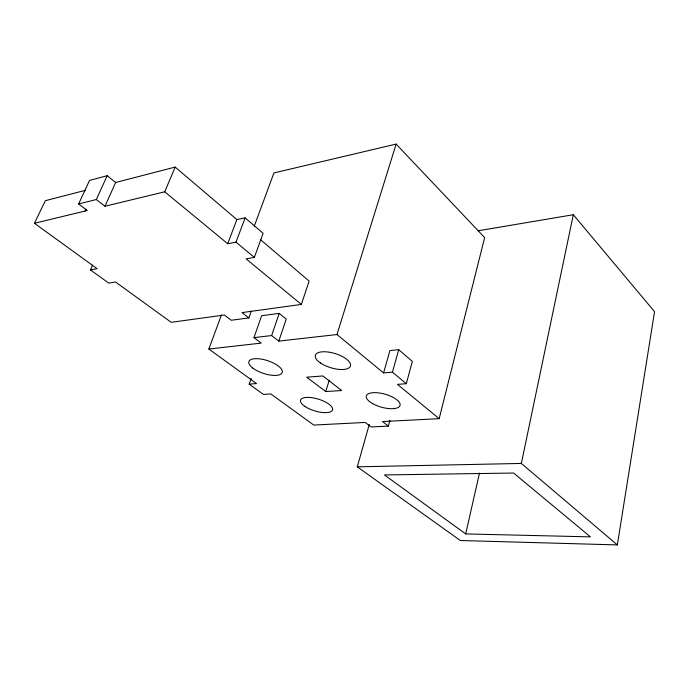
<?xml version="1.0" encoding="UTF-8"?>
<svg xmlns="http://www.w3.org/2000/svg" width="689" height="689" viewBox="0 0 689 689"><rect width="100%" height="100%" fill="white"/><g stroke="black" fill="none" stroke-linecap="round" stroke-linejoin="round"><path stroke-width="1.03" d="M369.27 424.433L357.29 466.823L460.338 540.52L617.344 544.913L654.55 311.652L573.308 214.727L478.312 230.763M617.344 544.913L521.358 463.439L573.308 214.727M465.695 533.923L384.462 474.945L513.606 473.033L590.43 536.869L465.695 533.923L479.501 473.042M389.974 420.161L388.346 426.112L382.481 421.565L439.169 418.679L484.651 237.584L396.123 144.087L273.938 172.93L254.224 226.259M406.303 383.704L412.341 361.389L398.707 349.685L389.922 350.555L383.592 372.921L392.437 372.181L406.303 383.704L397.493 384.367L439.169 418.679M392.437 372.181L398.707 349.685M325.751 391.55L341.684 390.534L322.874 375.953L306.674 377.193L325.751 391.55L329.127 380.569M278.795 341.115L286.254 319.033L279.209 313.392L261.639 315.726L253.974 337.636L271.63 335.552L278.795 341.115L336.981 334.535L396.123 144.087M251.313 311.092L248.884 317.913L242.028 312.591L301.369 304.426L309.137 281.06L260.554 239.729M271.63 335.552L279.209 313.392M388.346 426.112L371.104 426.93L365.213 422.443L313.762 425.061L270.768 393.901L263.474 394.452L249.185 384.161L251.201 378.313M301.369 304.426L246.076 258.857L254.344 257.402L263.112 233.313L245.12 217.87L236.878 219.584L175.178 167.082L115.657 182.49L104.969 206.244L96.322 199.534L78.624 203.944L87.253 210.524L34.45 223.279L45.328 200.706L85.522 190.293M249.185 384.161L256.489 383.549L208.853 349.03L221.496 314.813M104.969 206.244L164.731 191.818L227.714 243.725L236 242.149L245.12 217.87M227.714 243.725L236.878 219.584M164.731 191.818L175.178 167.082M248.884 317.913L231.194 320.264L224.321 315.019L171.208 322.323L115.502 281.973L108.836 283.153L90.457 269.924L92.567 265.153M96.322 199.534L107.183 175.712L115.657 182.49M85.074 211.049L85.979 209.103M78.624 203.944L89.536 180.415L107.183 175.712M90.457 269.924L97.106 268.658L34.45 223.279M208.853 349.03L261.165 343.113L253.974 337.636M357.29 466.823L521.358 463.439M336.981 334.535L383.592 372.921M236 242.149L254.344 257.402M252.837 368.133A17.544 6.709 18.1 0 0 281.413 373.714A17.544 6.709 18.1 0 0 262.363 359.296A17.544 6.709 18.1 0 0 252.837 368.133M304.779 406.329A16.725 6.149 16.9 0 0 331.926 410.877A16.725 6.149 16.9 0 0 312.858 397.837A16.725 6.149 16.9 0 0 304.779 406.329M372.758 403.702A17.501 6.744 15.7 0 0 399.964 405.632A17.501 6.744 15.7 0 0 376.805 392.713A17.501 6.744 15.7 0 0 372.758 403.702M320.48 362.982A18.353 7.407 17 0 0 350.012 366.875A18.353 7.407 17 0 0 328.188 352.036A18.353 7.407 17 0 0 320.48 362.982"/></g></svg>
